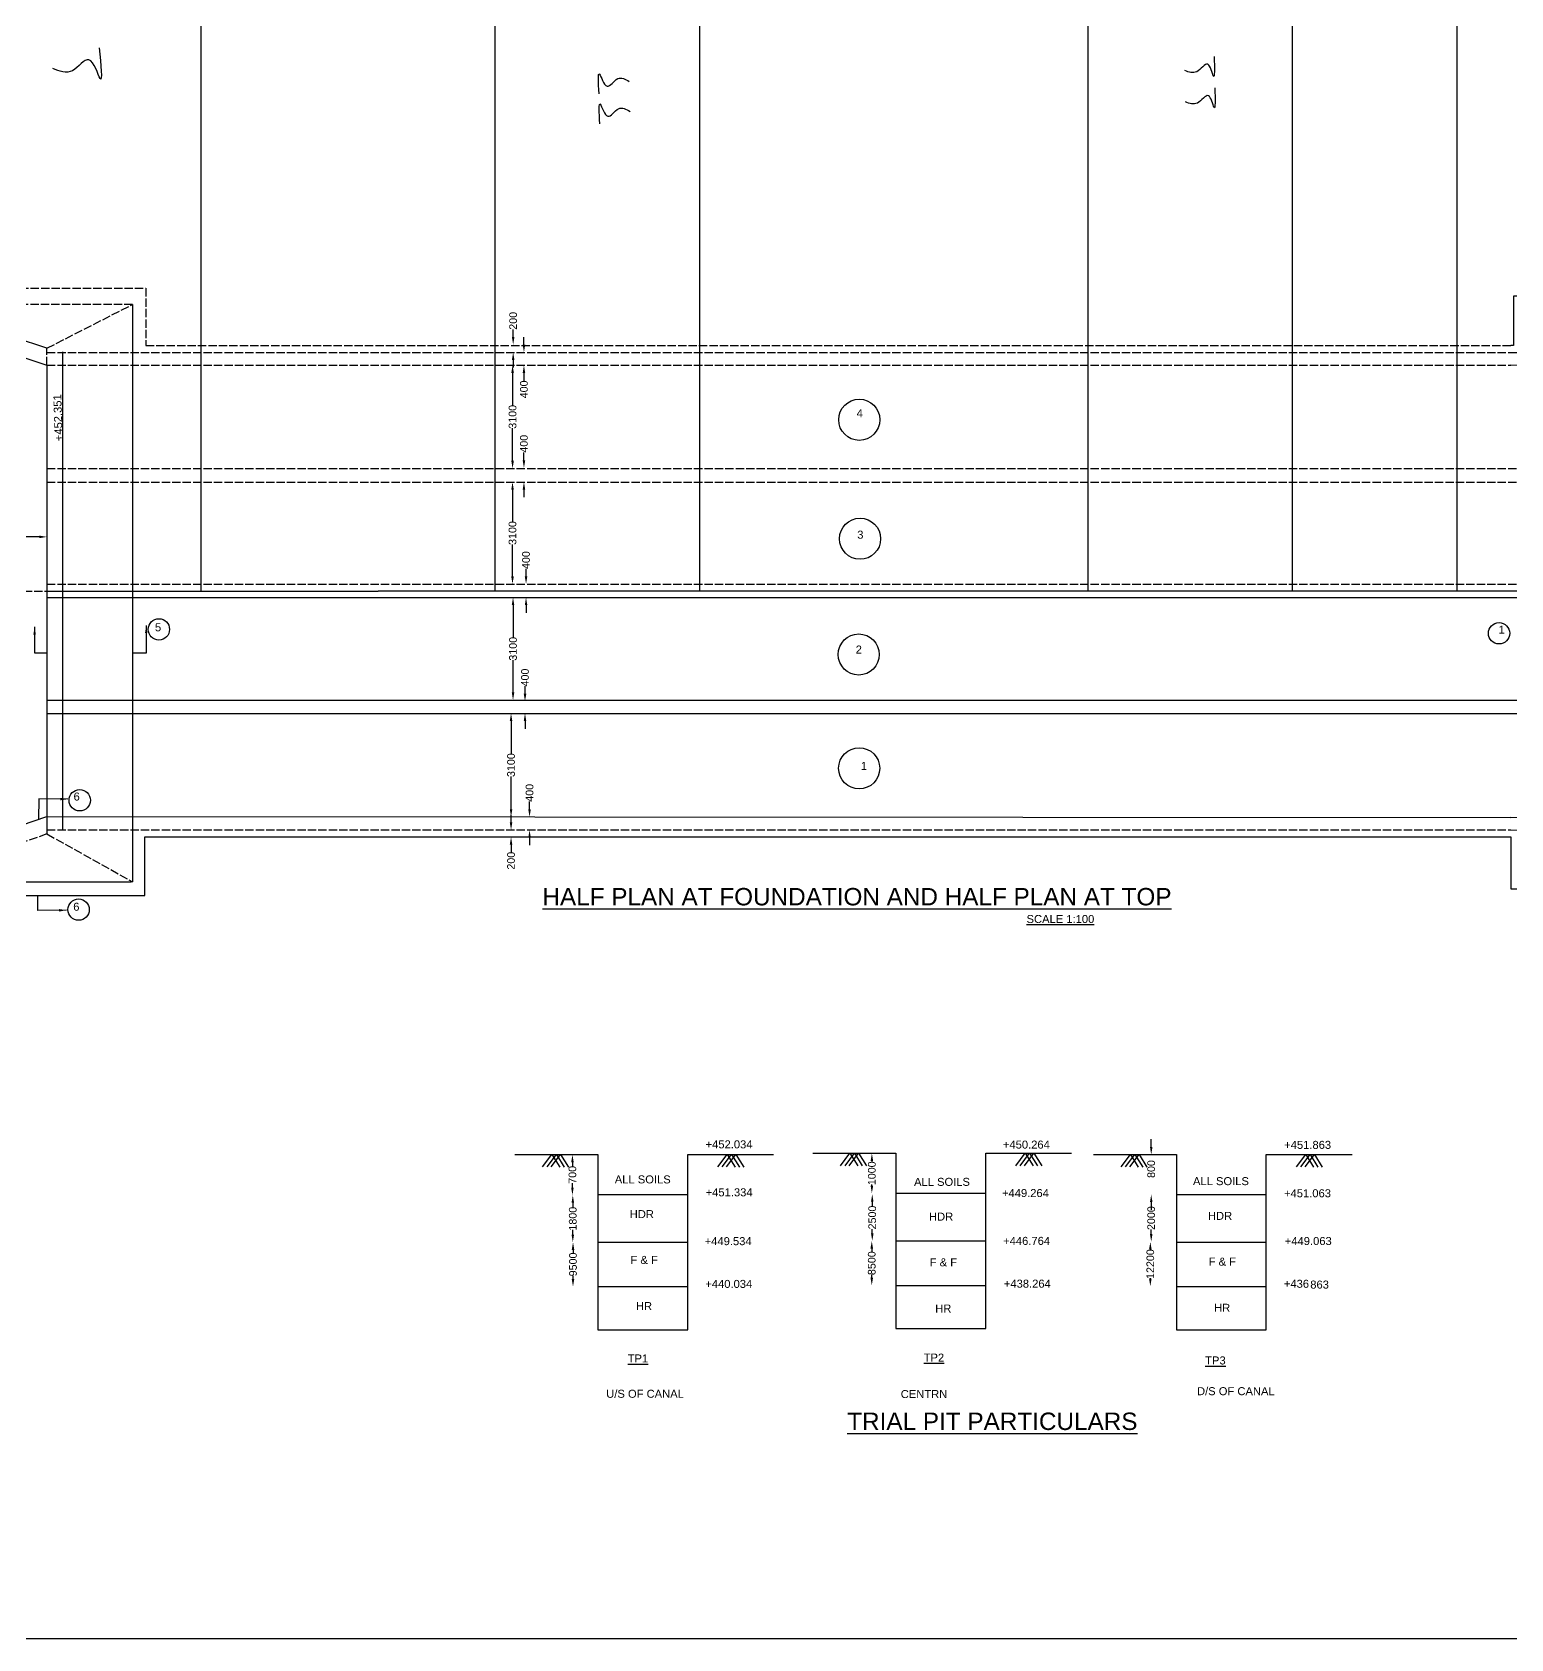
# Model space of a CAD drawing. Header units: millimetres. Extents: x -53247114 to -53235131, y 22140965 to 22148649.
# Drawn here: x -53243972 to -53239721, y 22140965 to 22145584 of the extents above; entities that cross this region are included whole.
import ezdxf

# ---------------------------------------------------------------- set-up
doc = ezdxf.new("R2010")
doc.units = ezdxf.units.MM
doc.header["$MEASUREMENT"] = 0
doc.linetypes.add('ACAD_ISO02W100', pattern=[15, 12, -3])
for name, color, linetype in [('DIMENSION', 7, 'Continuous'), ('DRAWING', 2, 'Continuous'), ('TEXT', 7, 'Continuous')]:
    doc.layers.add(name, color=color, linetype=linetype)
doc.styles.get("Standard").update_dxf_attribs({"font": 'arial.ttf', "height": 22})
doc.dimstyles.get("Standard").update_dxf_attribs({"dimtxt": 22, "dimasz": 22, "dimexe": 0.18, "dimexo": 0.0625, "dimgap": 0.09, "dimtad": 0, "dimdec": 0, "dimzin": 0, "dimdsep": 46, "dimtxsty": 'Standard', "dimcen": 0.09, "dimse1": 1, "dimse2": 1, "dimadec": 0, "dimazin": 0, "dimtfac": 1, "dimtdec": 0, "dimtofl": 0, "dimtmove": 0, "dimatfit": 3, "dimfxl": 1, "dimtolj": 1, "dimtzin": 0, "dimarcsym": 0})

# ---------------------------------------------------------------- blocks, each defined once
blk = doc.blocks.new('*D80')
at = {"layer": 'Defpoints', "color": 0, "transparency": 16777216}
for p in [(-53240754.8, 22142357.3), (-53240682.6, 22142357.3), (-53240682.6, 22142242.5)]:
    blk.add_point(p, dxfattribs=at)
at = {"layer": 'DIMENSION', "color": 0, "lineweight": -2, "transparency": 16777216}
for p, q in [((-53240754.8, 22142379.3), (-53240754.8, 22142401.3)), ((-53240754.8, 22142220.5), (-53240754.8, 22142198.5))]:
    blk.add_line(p, q, dxfattribs=at)
at = {"layer": 'DIMENSION', "color": 0, "transparency": 16777216}
for points in [[(-53240758.4, 22142379.3), (-53240751.1, 22142379.3), (-53240754.8, 22142357.3)], [(-53240758.4, 22142220.5), (-53240751.1, 22142220.5), (-53240754.8, 22142242.5)]]:
    blk.add_solid(points, dxfattribs=at)
at = {"layer": 'DIMENSION', "color": 0, "transparency": 16777216, "insert": (-53240754.8, 22142315.8), "char_height": 22, "attachment_point": 5, "rotation": 90}
blk.add_mtext('\\A1;800', dxfattribs=at)
blk = doc.blocks.new('*D81')
at = {"layer": 'Defpoints', "color": 0, "transparency": 16777216}
for p in [(-53240754.8, 22142242.5), (-53240756.3, 22142106.6), (-53240754.8, 22142106.6)]:
    blk.add_point(p, dxfattribs=at)
at = {"layer": 'DIMENSION', "color": 0, "lineweight": -2, "transparency": 16777216}
for p, q in [((-53240754.8, 22142220.5), (-53240754.8, 22142207.7)), ((-53240754.8, 22142128.6), (-53240754.8, 22142141.5))]:
    blk.add_line(p, q, dxfattribs=at)
at = {"layer": 'DIMENSION', "color": 0, "transparency": 16777216}
for points in [[(-53240758.4, 22142220.5), (-53240751.1, 22142220.5), (-53240754.8, 22142242.5)], [(-53240758.4, 22142128.6), (-53240751.1, 22142128.6), (-53240754.8, 22142106.6)]]:
    blk.add_solid(points, dxfattribs=at)
at = {"layer": 'DIMENSION', "color": 0, "transparency": 16777216, "insert": (-53240754.8, 22142174.6), "char_height": 22, "attachment_point": 5, "rotation": 90}
blk.add_mtext('\\A1;2000', dxfattribs=at)
blk = doc.blocks.new('*D82')
at = {"layer": 'Defpoints', "color": 0, "transparency": 16777216}
for p in [(-53240754.8, 22142106.6), (-53240757.3, 22141978.3), (-53240754.3, 22141978.3)]:
    blk.add_point(p, dxfattribs=at)
at = {"layer": 'DIMENSION', "color": 0, "lineweight": -2, "transparency": 16777216}
for p, q in [((-53240757.3, 22142084.6), (-53240757.3, 22142082.9)), ((-53240757.3, 22142000.3), (-53240757.3, 22142002))]:
    blk.add_line(p, q, dxfattribs=at)
at = {"layer": 'DIMENSION', "color": 0, "transparency": 16777216}
for points in [[(-53240761, 22142084.6), (-53240753.7, 22142084.6), (-53240757.3, 22142106.6)], [(-53240761, 22142000.3), (-53240753.7, 22142000.3), (-53240757.3, 22141978.3)]]:
    blk.add_solid(points, dxfattribs=at)
at = {"layer": 'DIMENSION', "color": 0, "transparency": 16777216, "insert": (-53240757.3, 22142042.5), "char_height": 22, "attachment_point": 5, "rotation": 90}
blk.add_mtext('\\A1;12200', dxfattribs=at)
blk = doc.blocks.new('*D83')
at = {"layer": 'Defpoints', "color": 0, "transparency": 16777216}
for p in [(-53241489, 22142109), (-53241558.1, 22141981.3), (-53241489, 22141981.3)]:
    blk.add_point(p, dxfattribs=at)
at = {"layer": 'DIMENSION', "color": 0, "lineweight": -2, "transparency": 16777216}
for p, q in [((-53241558.1, 22142087), (-53241558.1, 22142078)), ((-53241558.1, 22142003.3), (-53241558.1, 22142012.2))]:
    blk.add_line(p, q, dxfattribs=at)
at = {"layer": 'DIMENSION', "color": 0, "transparency": 16777216}
for points in [[(-53241561.8, 22142087), (-53241554.4, 22142087), (-53241558.1, 22142109)], [(-53241561.8, 22142003.3), (-53241554.4, 22142003.3), (-53241558.1, 22141981.3)]]:
    blk.add_solid(points, dxfattribs=at)
at = {"layer": 'DIMENSION', "color": 0, "transparency": 16777216, "insert": (-53241558.1, 22142045.1), "char_height": 22, "attachment_point": 5, "rotation": 90}
blk.add_mtext('\\A1;8500', dxfattribs=at)
blk = doc.blocks.new('*D84')
at = {"layer": 'Defpoints', "color": 0, "transparency": 16777216}
for p in [(-53241559.1, 22142243.7), (-53241556.7, 22142243.7), (-53241558.1, 22142109)]:
    blk.add_point(p, dxfattribs=at)
at = {"layer": 'DIMENSION', "color": 0, "lineweight": -2, "transparency": 16777216}
for p, q in [((-53241556.7, 22142221.7), (-53241556.7, 22142209.4)), ((-53241556.7, 22142131), (-53241556.7, 22142143.3))]:
    blk.add_line(p, q, dxfattribs=at)
at = {"layer": 'DIMENSION', "color": 0, "transparency": 16777216}
for points in [[(-53241560.3, 22142221.7), (-53241553, 22142221.7), (-53241556.7, 22142243.7)], [(-53241560.3, 22142131), (-53241553, 22142131), (-53241556.7, 22142109)]]:
    blk.add_solid(points, dxfattribs=at)
at = {"layer": 'DIMENSION', "color": 0, "transparency": 16777216, "insert": (-53241556.7, 22142176.3), "char_height": 22, "attachment_point": 5, "rotation": 90}
blk.add_mtext('\\A1;2500', dxfattribs=at)
blk = doc.blocks.new('*D85')
at = {"layer": 'Defpoints', "color": 0, "transparency": 16777216}
for p in [(-53241557.8, 22142360.9), (-53241489, 22142360.9), (-53241489, 22142246.1)]:
    blk.add_point(p, dxfattribs=at)
at = {"layer": 'DIMENSION', "color": 0, "lineweight": -2, "transparency": 16777216}
for p, q in [((-53241557.8, 22142338.9), (-53241557.8, 22142335.4)), ((-53241557.8, 22142268.1), (-53241557.8, 22142271.7))]:
    blk.add_line(p, q, dxfattribs=at)
at = {"layer": 'DIMENSION', "color": 0, "transparency": 16777216}
for points in [[(-53241561.4, 22142338.9), (-53241554.1, 22142338.9), (-53241557.8, 22142360.9)], [(-53241561.4, 22142268.1), (-53241554.1, 22142268.1), (-53241557.8, 22142246.1)]]:
    blk.add_solid(points, dxfattribs=at)
at = {"layer": 'DIMENSION', "color": 0, "transparency": 16777216, "insert": (-53241557.8, 22142303.5), "char_height": 22, "attachment_point": 5, "rotation": 90}
blk.add_mtext('\\A1;1000', dxfattribs=at)
blk = doc.blocks.new('*D86')
at = {"layer": 'Defpoints', "color": 0, "transparency": 16777216}
for p in [(-53242416.9, 22142105.4), (-53242345.5, 22142105.4), (-53242345.5, 22141977.7)]:
    blk.add_point(p, dxfattribs=at)
at = {"layer": 'DIMENSION', "color": 0, "lineweight": -2, "transparency": 16777216}
for p, q in [((-53242416.9, 22142083.4), (-53242416.9, 22142074.4)), ((-53242416.9, 22141999.7), (-53242416.9, 22142008.6))]:
    blk.add_line(p, q, dxfattribs=at)
at = {"layer": 'DIMENSION', "color": 0, "transparency": 16777216}
for points in [[(-53242420.6, 22142083.4), (-53242413.2, 22142083.4), (-53242416.9, 22142105.4)], [(-53242420.6, 22141999.7), (-53242413.2, 22141999.7), (-53242416.9, 22141977.7)]]:
    blk.add_solid(points, dxfattribs=at)
at = {"layer": 'DIMENSION', "color": 0, "transparency": 16777216, "insert": (-53242416.9, 22142041.5), "char_height": 22, "attachment_point": 5, "rotation": 90}
blk.add_mtext('\\A1;9500', dxfattribs=at)
blk = doc.blocks.new('*D87')
at = {"layer": 'Defpoints', "color": 0, "transparency": 16777216}
for p in [(-53242417.5, 22142240.6), (-53242414.9, 22142240.6), (-53242416.9, 22142105.4)]:
    blk.add_point(p, dxfattribs=at)
at = {"layer": 'DIMENSION', "color": 0, "lineweight": -2, "transparency": 16777216}
for p, q in [((-53242417.5, 22142218.6), (-53242417.5, 22142204.9)), ((-53242417.5, 22142127.4), (-53242417.5, 22142141.1))]:
    blk.add_line(p, q, dxfattribs=at)
at = {"layer": 'DIMENSION', "color": 0, "transparency": 16777216}
for points in [[(-53242421.2, 22142218.6), (-53242413.8, 22142218.6), (-53242417.5, 22142240.6)], [(-53242421.2, 22142127.4), (-53242413.8, 22142127.4), (-53242417.5, 22142105.4)]]:
    blk.add_solid(points, dxfattribs=at)
at = {"layer": 'DIMENSION', "color": 0, "transparency": 16777216, "insert": (-53242417.5, 22142173), "char_height": 22, "attachment_point": 5, "rotation": 90}
blk.add_mtext('\\A1;1800', dxfattribs=at)
blk = doc.blocks.new('*D88')
at = {"layer": 'Defpoints', "color": 0, "transparency": 16777216}
for p in [(-53242418.5, 22142357.3), (-53242414.9, 22142357.3), (-53242414.9, 22142240.6)]:
    blk.add_point(p, dxfattribs=at)
at = {"layer": 'DIMENSION', "color": 0, "lineweight": -2, "transparency": 16777216}
for p, q in [((-53242418.5, 22142335.3), (-53242418.5, 22142323.2)), ((-53242418.5, 22142262.6), (-53242418.5, 22142274.7))]:
    blk.add_line(p, q, dxfattribs=at)
at = {"layer": 'DIMENSION', "color": 0, "transparency": 16777216}
for points in [[(-53242422.2, 22142335.3), (-53242414.9, 22142335.3), (-53242418.5, 22142357.3)], [(-53242422.2, 22142262.6), (-53242414.9, 22142262.6), (-53242418.5, 22142240.6)]]:
    blk.add_solid(points, dxfattribs=at)
at = {"layer": 'DIMENSION', "color": 0, "transparency": 16777216, "insert": (-53242418.5, 22142299), "char_height": 22, "attachment_point": 5, "rotation": 90}
blk.add_mtext('\\A1;700', dxfattribs=at)
blk = doc.blocks.new('*D89')
at = {"layer": 'Defpoints', "color": 0, "transparency": 16777216}
for p in [(-53242595, 22143270.6), (-53242591.2, 22143290.4), (-53242591.2, 22143270.6)]:
    blk.add_point(p, dxfattribs=at)
at = {"layer": 'DIMENSION', "color": 0, "lineweight": -2, "transparency": 16777216}
for p, q in [((-53242595, 22143312.4), (-53242595, 22143334.4)), ((-53242595, 22143248.6), (-53242595, 22143226.6))]:
    blk.add_line(p, q, dxfattribs=at)
at = {"layer": 'DIMENSION', "color": 0, "transparency": 16777216}
for points in [[(-53242598.6, 22143312.4), (-53242591.3, 22143312.4), (-53242595, 22143290.4)], [(-53242598.6, 22143248.6), (-53242591.3, 22143248.6), (-53242595, 22143270.6)]]:
    blk.add_solid(points, dxfattribs=at)
at = {"layer": 'DIMENSION', "color": 0, "transparency": 16777216, "insert": (-53242595, 22143202.1), "char_height": 22, "attachment_point": 5, "rotation": 90}
blk.add_mtext('\\A1;200', dxfattribs=at)
blk = doc.blocks.new('*D90')
at = {"layer": 'Defpoints', "color": 0, "transparency": 16777216}
for p in [(-53242595, 22143328.2), (-53242541.8, 22143328.2), (-53242595, 22143290.4)]:
    blk.add_point(p, dxfattribs=at)
at = {"layer": 'DIMENSION', "color": 0, "lineweight": -2, "transparency": 16777216}
for p, q in [((-53242541.8, 22143350.2), (-53242541.8, 22143372.4)), ((-53242541.8, 22143268.4), (-53242541.8, 22143246.4))]:
    blk.add_line(p, q, dxfattribs=at)
at = {"layer": 'DIMENSION', "color": 0, "transparency": 16777216}
for points in [[(-53242545.5, 22143350.2), (-53242538.1, 22143350.2), (-53242541.8, 22143328.2)], [(-53242545.5, 22143268.4), (-53242538.1, 22143268.4), (-53242541.8, 22143290.4)]]:
    blk.add_solid(points, dxfattribs=at)
at = {"layer": 'DIMENSION', "color": 0, "transparency": 16777216, "insert": (-53242541.8, 22143397.2), "char_height": 22, "attachment_point": 5, "rotation": 90}
blk.add_mtext('\\A1;400', dxfattribs=at)
blk = doc.blocks.new('*D91')
at = {"layer": 'Defpoints', "color": 0, "transparency": 16777216}
for p in [(-53242595, 22143625.6), (-53242595, 22143625.6), (-53242595, 22143328.2)]:
    blk.add_point(p, dxfattribs=at)
at = {"layer": 'DIMENSION', "color": 0, "lineweight": -2, "transparency": 16777216}
for p, q in [((-53242595, 22143603.6), (-53242595, 22143509.8)), ((-53242595, 22143350.2), (-53242595, 22143444))]:
    blk.add_line(p, q, dxfattribs=at)
at = {"layer": 'DIMENSION', "color": 0, "transparency": 16777216}
for points in [[(-53242598.6, 22143603.6), (-53242591.3, 22143603.6), (-53242595, 22143625.6)], [(-53242598.6, 22143350.2), (-53242591.3, 22143350.2), (-53242595, 22143328.2)]]:
    blk.add_solid(points, dxfattribs=at)
at = {"layer": 'DIMENSION', "color": 0, "transparency": 16777216, "insert": (-53242595, 22143476.9), "char_height": 22, "attachment_point": 5, "rotation": 90}
blk.add_mtext('\\A1;3100', dxfattribs=at)
blk = doc.blocks.new('*D92')
at = {"layer": 'Defpoints', "color": 0, "transparency": 16777216}
for p in [(-53242595, 22143625.6), (-53242554.9, 22143659.9), (-53242554.9, 22143659.9)]:
    blk.add_point(p, dxfattribs=at)
at = {"layer": 'DIMENSION', "color": 0, "lineweight": -2, "transparency": 16777216}
for p, q in [((-53242554.9, 22143681.9), (-53242554.9, 22143703.9)), ((-53242554.9, 22143603.6), (-53242554.9, 22143581.6))]:
    blk.add_line(p, q, dxfattribs=at)
at = {"layer": 'DIMENSION', "color": 0, "transparency": 16777216}
for points in [[(-53242558.5, 22143681.9), (-53242551.2, 22143681.9), (-53242554.9, 22143659.9)], [(-53242558.5, 22143603.6), (-53242551.2, 22143603.6), (-53242554.9, 22143625.6)]]:
    blk.add_solid(points, dxfattribs=at)
at = {"layer": 'DIMENSION', "color": 0, "transparency": 16777216, "insert": (-53242554.9, 22143728.7), "char_height": 22, "attachment_point": 5, "rotation": 90}
blk.add_mtext('\\A1;400', dxfattribs=at)
blk = doc.blocks.new('*D93')
at = {"layer": 'Defpoints', "color": 0, "transparency": 16777216}
for p in [(-53242595, 22143958.8), (-53242589.3, 22143958.8), (-53242595, 22143663.8)]:
    blk.add_point(p, dxfattribs=at)
at = {"layer": 'DIMENSION', "color": 0, "lineweight": -2, "transparency": 16777216}
for p, q in [((-53242589.3, 22143936.8), (-53242589.3, 22143844.2)), ((-53242589.3, 22143685.8), (-53242589.3, 22143778.4))]:
    blk.add_line(p, q, dxfattribs=at)
at = {"layer": 'DIMENSION', "color": 0, "transparency": 16777216}
for points in [[(-53242592.9, 22143936.8), (-53242585.6, 22143936.8), (-53242589.3, 22143958.8)], [(-53242592.9, 22143685.8), (-53242585.6, 22143685.8), (-53242589.3, 22143663.8)]]:
    blk.add_solid(points, dxfattribs=at)
at = {"layer": 'DIMENSION', "color": 0, "transparency": 16777216, "insert": (-53242589.3, 22143811.3), "char_height": 22, "attachment_point": 5, "rotation": 90}
blk.add_mtext('\\A1;3100', dxfattribs=at)
blk = doc.blocks.new('*D94')
at = {"layer": 'Defpoints', "color": 0, "transparency": 16777216}
for p in [(-53242589.3, 22143997.4), (-53242551.9, 22143997.4), (-53242589.3, 22143958.8)]:
    blk.add_point(p, dxfattribs=at)
at = {"layer": 'DIMENSION', "color": 0, "lineweight": -2, "transparency": 16777216}
for p, q in [((-53242551.9, 22144019.4), (-53242551.9, 22144041.4)), ((-53242551.9, 22143936.8), (-53242551.9, 22143914.8))]:
    blk.add_line(p, q, dxfattribs=at)
at = {"layer": 'DIMENSION', "color": 0, "transparency": 16777216}
for points in [[(-53242555.5, 22144019.4), (-53242548.2, 22144019.4), (-53242551.9, 22143997.4)], [(-53242555.5, 22143936.8), (-53242548.2, 22143936.8), (-53242551.9, 22143958.8)]]:
    blk.add_solid(points, dxfattribs=at)
at = {"layer": 'DIMENSION', "color": 0, "transparency": 16777216, "insert": (-53242551.9, 22144066.2), "char_height": 22, "attachment_point": 5, "rotation": 90}
blk.add_mtext('\\A1;400', dxfattribs=at)
blk = doc.blocks.new('*D95')
at = {"layer": 'Defpoints', "color": 0, "transparency": 16777216}
for p in [(-53242590.8, 22144290.7), (-53242588.7, 22144290.7), (-53242588.7, 22143997.4)]:
    blk.add_point(p, dxfattribs=at)
at = {"layer": 'DIMENSION', "color": 0, "lineweight": -2, "transparency": 16777216}
for p, q in [((-53242590.8, 22144268.7), (-53242590.8, 22144177)), ((-53242590.8, 22144019.4), (-53242590.8, 22144111.2))]:
    blk.add_line(p, q, dxfattribs=at)
at = {"layer": 'DIMENSION', "color": 0, "transparency": 16777216}
for points in [[(-53242594.4, 22144268.7), (-53242587.1, 22144268.7), (-53242590.8, 22144290.7)], [(-53242594.4, 22144019.4), (-53242587.1, 22144019.4), (-53242590.8, 22143997.4)]]:
    blk.add_solid(points, dxfattribs=at)
at = {"layer": 'DIMENSION', "color": 0, "transparency": 16777216, "insert": (-53242590.8, 22144144.1), "char_height": 22, "attachment_point": 5, "rotation": 90}
blk.add_mtext('\\A1;3100', dxfattribs=at)
blk = doc.blocks.new('*D96')
at = {"layer": 'Defpoints', "color": 0, "transparency": 16777216}
for p in [(-53242590.7, 22144331.1), (-53242557.9, 22144331.1), (-53242590.8, 22144290.7)]:
    blk.add_point(p, dxfattribs=at)
at = {"layer": 'DIMENSION', "color": 0, "lineweight": -2, "transparency": 16777216}
for p, q in [((-53242557.9, 22144353.1), (-53242557.9, 22144376)), ((-53242557.9, 22144268.7), (-53242557.9, 22144246.7))]:
    blk.add_line(p, q, dxfattribs=at)
at = {"layer": 'DIMENSION', "color": 0, "transparency": 16777216}
for points in [[(-53242561.6, 22144353.1), (-53242554.2, 22144353.1), (-53242557.9, 22144331.1)], [(-53242561.6, 22144268.7), (-53242554.2, 22144268.7), (-53242557.9, 22144290.7)]]:
    blk.add_solid(points, dxfattribs=at)
at = {"layer": 'DIMENSION', "color": 0, "transparency": 16777216, "insert": (-53242557.9, 22144400.8), "char_height": 22, "attachment_point": 5, "rotation": 90}
blk.add_mtext('\\A1;400', dxfattribs=at)
blk = doc.blocks.new('*D97')
at = {"layer": 'Defpoints', "color": 0, "transparency": 16777216}
for p in [(-53242590.6, 22144626.2), (-53242590.6, 22144626.2), (-53242590.6, 22144330)]:
    blk.add_point(p, dxfattribs=at)
at = {"layer": 'DIMENSION', "color": 0, "lineweight": -2, "transparency": 16777216}
for p, q in [((-53242590.6, 22144604.2), (-53242590.6, 22144511)), ((-53242590.6, 22144352), (-53242590.6, 22144445.2))]:
    blk.add_line(p, q, dxfattribs=at)
at = {"layer": 'DIMENSION', "color": 0, "transparency": 16777216}
for points in [[(-53242594.3, 22144604.2), (-53242586.9, 22144604.2), (-53242590.6, 22144626.2)], [(-53242594.3, 22144352), (-53242586.9, 22144352), (-53242590.6, 22144330)]]:
    blk.add_solid(points, dxfattribs=at)
at = {"layer": 'DIMENSION', "color": 0, "transparency": 16777216, "insert": (-53242590.6, 22144478.1), "char_height": 22, "attachment_point": 5, "rotation": 90}
blk.add_mtext('\\A1;3100', dxfattribs=at)
blk = doc.blocks.new('*D98')
at = {"layer": 'Defpoints', "color": 0, "transparency": 16777216}
for p in [(-53242591.6, 22144663.5), (-53242591.6, 22144626.2), (-53242557.9, 22144626.2)]:
    blk.add_point(p, dxfattribs=at)
at = {"layer": 'DIMENSION', "color": 0, "lineweight": -2, "transparency": 16777216}
for p, q in [((-53242557.9, 22144685.5), (-53242557.9, 22144707.5)), ((-53242557.9, 22144604.2), (-53242557.9, 22144581.8))]:
    blk.add_line(p, q, dxfattribs=at)
at = {"layer": 'DIMENSION', "color": 0, "transparency": 16777216}
for points in [[(-53242561.6, 22144685.5), (-53242554.2, 22144685.5), (-53242557.9, 22144663.5)], [(-53242561.6, 22144604.2), (-53242554.2, 22144604.2), (-53242557.9, 22144626.2)]]:
    blk.add_solid(points, dxfattribs=at)
at = {"layer": 'DIMENSION', "color": 0, "transparency": 16777216, "insert": (-53242557.9, 22144557), "char_height": 22, "attachment_point": 5, "rotation": 90}
blk.add_mtext('\\A1;400', dxfattribs=at)
blk = doc.blocks.new('*D99')
at = {"layer": 'Defpoints', "color": 0, "transparency": 16777216}
for p in [(-53242588.9, 22144685.5), (-53242588.9, 22144685.5), (-53242588.9, 22144663.5)]:
    blk.add_point(p, dxfattribs=at)
at = {"layer": 'DIMENSION', "color": 0, "lineweight": -2, "transparency": 16777216}
for p, q in [((-53242588.9, 22144707.5), (-53242588.9, 22144729.5)), ((-53242588.9, 22144641.5), (-53242588.9, 22144619.5))]:
    blk.add_line(p, q, dxfattribs=at)
at = {"layer": 'DIMENSION', "color": 0, "transparency": 16777216}
for points in [[(-53242592.6, 22144707.5), (-53242585.3, 22144707.5), (-53242588.9, 22144685.5)], [(-53242592.6, 22144641.5), (-53242585.3, 22144641.5), (-53242588.9, 22144663.5)]]:
    blk.add_solid(points, dxfattribs=at)
at = {"layer": 'DIMENSION', "color": 0, "transparency": 16777216, "insert": (-53242588.9, 22144754.1), "char_height": 22, "attachment_point": 5, "rotation": 90}
blk.add_mtext('\\A1;200', dxfattribs=at)
blk = doc.blocks.new('*D101')
at = {"layer": 'Defpoints', "color": 0, "transparency": 16777216}
for p in [(-53245195.7, 22144133), (-53245195.7, 22144128.2), (-53243929.1, 22144130.5)]:
    blk.add_point(p, dxfattribs=at)
at = {"layer": 'DIMENSION', "color": 0, "lineweight": -2, "transparency": 16777216}
for p, q in [((-53245173.7, 22144133), (-53244602.8, 22144133)), ((-53243951.1, 22144133), (-53244522, 22144133))]:
    blk.add_line(p, q, dxfattribs=at)
at = {"layer": 'DIMENSION', "color": 0, "transparency": 16777216}
for points in [[(-53245173.7, 22144136.7), (-53245173.7, 22144129.3), (-53245195.7, 22144133)], [(-53243951.1, 22144136.7), (-53243951.1, 22144129.3), (-53243929.1, 22144133)]]:
    blk.add_solid(points, dxfattribs=at)
at = {"layer": 'DIMENSION', "color": 0, "transparency": 16777216, "insert": (-53244562.4, 22144133), "char_height": 22, "attachment_point": 5}
blk.add_mtext('\\A1;13350', dxfattribs=at)

msp = doc.modelspace()

# ---------------------------------------------------------------- linework, layer by layer
at = {"layer": 'DIMENSION', "color": 0}
msp.add_lwpolyline([(-53235146.3, 22140965.1), (-53247113.7, 22140965.1), (-53247113.7, 22148649), (-53235146.3, 22148649)], close=True, dxfattribs=at)
for centre, radius in [((-53241594.1, 22144469.6), 59.1), ((-53241591.7, 22144127.6), 59.1), ((-53243607.4, 22143867.1), 30.7), ((-53241595.6, 22143794.9), 59.1), ((-53239754.8, 22143855.8), 30.7), ((-53241594.3, 22143467.7), 59.1), ((-53243834.9, 22143376), 30.7), ((-53243838.2, 22143061.4), 30.7)]:
    msp.add_circle(centre, radius, dxfattribs=at)
at = {"layer": 'DRAWING', "color": 0}
for points in [[(-53243485.9, 22143976.9), (-53243485.9, 22146705.8)], [(-53242640.3, 22143976.9), (-53242640.3, 22146705.7)], [(-53242052.4, 22143976.8), (-53242052.4, 22146705.7)], [(-53240936, 22143976.7), (-53240936, 22146705.6)], [(-53240348.9, 22143976.7), (-53240348.9, 22146705.6)], [(-53239875.6, 22143976.7), (-53239875.6, 22146705.5)], [(-53243929.1, 22144675.4), (-53245138.8, 22145074.4), (-53245138.8, 22145436.3)], [(-53239721, 22143270.6), (-53239721, 22143121.7), (-53239434.6, 22143121.7), (-53238813, 22142777.3), (-53238813, 22142568), (-53238559.2, 22142568), (-53238558.5, 22143972.6), (-53238558.5, 22145381), (-53238796.5, 22145381), (-53238796.5, 22145170.3), (-53239429.6, 22144824.7), (-53239713.6, 22144824.7), (-53239713.6, 22144682.8), (-53239721, 22144682.8)], [(-53245182.1, 22145040.2), (-53243929.1, 22144626.2), (-53243929.1, 22143278.9)], [(-53238591.4, 22145034), (-53239436.7, 22144624), (-53239721, 22144626.2)], [(-53243682.8, 22144801.4), (-53243682.8, 22143967.2)], [(-53243883.8, 22143290.4), (-53243883.8, 22144664.6)], [(-53239721, 22144663.5), (-53239436.7, 22144663.5)], [(-53243929.1, 22143976.9), (-53242977.4, 22143976.9)], [(-53243929.1, 22143958.8), (-53239436.7, 22143958.8)], [(-53243682.8, 22143967.2), (-53243682.8, 22143141.3), (-53243686.7, 22143141.3)], [(-53237462.6, 22143967.5), (-53239430.4, 22143976.6), (-53242977.4, 22143976.9)], [(-53239674.5, 22143976.7), (-53239674.5, 22143164.3), (-53239437.4, 22143164.3), (-53238768.3, 22142797), (-53238768.3, 22142602.1), (-53238600.4, 22142602.1), (-53238600.4, 22142901.9), (-53239436.7, 22143324.6), (-53239721.4, 22143325.9)], [(-53243929.1, 22143663.8), (-53239436.7, 22143663.8)], [(-53243929.1, 22143625.6), (-53239436.7, 22143625.6)], [(-53245185.8, 22142515.5), (-53245185.8, 22142899.5), (-53243929.1, 22143329.3), (-53239721.4, 22143325.9)], [(-53245223.9, 22142476.7), (-53245043.8, 22142476.7), (-53245043.8, 22142798.4), (-53244155.2, 22143101.8), (-53243647.3, 22143101.8), (-53243647.3, 22143270.6), (-53239721, 22143270.6)], [(-53245185.8, 22142515.5), (-53245081.9, 22142515.5), (-53245081.9, 22142824.8), (-53244159.5, 22143141.3), (-53243686.7, 22143141.3)], [(-53242583.9, 22142357.3), (-53242345.5, 22142357.3), (-53242345.5, 22141853.4), (-53242087.1, 22141853.4), (-53242087.1, 22142357.3), (-53241840.4, 22142357.3)], [(-53242504.2, 22142321.6), (-53242477.4, 22142357.3), (-53242454.8, 22142321.4)], [(-53242491.5, 22142321.6), (-53242464.7, 22142357.3), (-53242442.1, 22142321.4)], [(-53242479.4, 22142321.6), (-53242452.6, 22142357.3), (-53242430, 22142321.4)], [(-53242000.4, 22142321.6), (-53241973.6, 22142357.3), (-53241951, 22142321.4)], [(-53241987.7, 22142321.6), (-53241960.9, 22142357.3), (-53241938.3, 22142321.4)], [(-53241975.6, 22142321.6), (-53241948.8, 22142357.3), (-53241926.2, 22142321.4)], [(-53241727.3, 22142360.9), (-53241489, 22142360.9), (-53241489, 22141857), (-53241230.6, 22141857), (-53241230.6, 22142360.9), (-53240983.9, 22142360.9)], [(-53241647.7, 22142325.2), (-53241620.9, 22142360.9), (-53241598.3, 22142325)], [(-53241635, 22142325.2), (-53241608.2, 22142360.9), (-53241585.6, 22142325)], [(-53241622.8, 22142325.2), (-53241596, 22142360.9), (-53241573.4, 22142325)], [(-53241143.9, 22142325.2), (-53241117.1, 22142360.9), (-53241094.5, 22142325)], [(-53241131.2, 22142325.2), (-53241104.4, 22142360.9), (-53241081.8, 22142325)], [(-53241119.1, 22142325.2), (-53241092.2, 22142360.9), (-53241069.6, 22142325)], [(-53240921, 22142357.3), (-53240682.6, 22142357.3), (-53240682.6, 22141853.4), (-53240424.2, 22141853.4), (-53240424.2, 22142357.3), (-53240177.5, 22142357.3)], [(-53240841.3, 22142321.6), (-53240814.5, 22142357.3), (-53240791.9, 22142321.4)], [(-53240828.6, 22142321.6), (-53240801.8, 22142357.3), (-53240779.2, 22142321.4)], [(-53240816.5, 22142321.6), (-53240789.6, 22142357.3), (-53240767, 22142321.4)], [(-53240337.5, 22142321.6), (-53240310.7, 22142357.3), (-53240288.1, 22142321.4)], [(-53240324.8, 22142321.6), (-53240298, 22142357.3), (-53240275.4, 22142321.4)], [(-53240312.7, 22142321.6), (-53240285.9, 22142357.3), (-53240263.3, 22142321.4)], [(-53242345.5, 22142242.5), (-53242087.1, 22142242.5)], [(-53241489, 22142246.1), (-53241230.6, 22142246.1)], [(-53240682.6, 22142242.5), (-53240424.2, 22142242.5)], [(-53242345.5, 22142105.4), (-53242087.1, 22142105.4)], [(-53241489, 22142109), (-53241230.6, 22142109)], [(-53240682.6, 22142105.4), (-53240424.2, 22142105.4)], [(-53242345.5, 22141977.7), (-53242087.1, 22141977.7)], [(-53241489, 22141981.3), (-53241230.6, 22141981.3)], [(-53240682.6, 22141977.7), (-53240424.2, 22141977.7)]]:
    msp.add_lwpolyline(points, dxfattribs=at)
at = {"layer": 'DRAWING', "color": 0, "linetype": 'ACAD_ISO02W100', "ltscale": 2}
for points in [[(-53245182.1, 22145040.2), (-53245224.1, 22145040.2), (-53245224.1, 22145474.2), (-53245042.5, 22145474.2), (-53245042.5, 22145143.1), (-53244156.1, 22144848.2), (-53243645, 22144848.2), (-53243645, 22144682.8), (-53239721, 22144682.8)], [(-53243682.8, 22144801.4), (-53244153.3, 22144801.4), (-53245079.3, 22145114.4), (-53245079.3, 22145436.3), (-53245182.1, 22145436.3), (-53245182.1, 22145040.2)], [(-53243929.1, 22144626.2), (-53243929.1, 22144675.4), (-53243682.8, 22144801.4)], [(-53243929.1, 22144663.5), (-53239721, 22144663.5)], [(-53243929.1, 22144626.2), (-53239721, 22144626.2)], [(-53243929.1, 22144330), (-53239436.7, 22144330)], [(-53243929.1, 22144290.7), (-53239436.7, 22144290.7)], [(-53246575.8, 22144164.8), (-53246575.8, 22143967.2), (-53243929.1, 22143976.9)], [(-53243929.1, 22143997.4), (-53239436.7, 22143997.4)], [(-53243929.1, 22143278.9), (-53245138.4, 22142866.6), (-53245138.4, 22142514.7)], [(-53243929.1, 22143290.4), (-53239721, 22143290.4)], [(-53243929.1, 22143278.9), (-53243682.8, 22143141.3)], [(-53239721, 22143290.4), (-53239436.7, 22143289.6), (-53239436.7, 22143271.4), (-53239674.5, 22143164.3)]]:
    msp.add_lwpolyline(points, dxfattribs=at)
at = {"layer": 'DRAWING', "color": 0}
for points in [[(-53243779.1, 22145539.2), (-53243776.5, 22145451.1), (-53243808.3, 22145504.5), (-53243855.7, 22145473.1), (-53243912.5, 22145479.8)], [(-53242342.1, 22145407), (-53242340.5, 22145463.1), (-53242319.1, 22145428.5), (-53242288.1, 22145450.4), (-53242255.2, 22145442.4)], [(-53240573.8, 22145513.8), (-53240576.4, 22145458.4), (-53240592.4, 22145491.5), (-53240624, 22145470.3), (-53240658.1, 22145473.4)], [(-53242339.8, 22145320.6), (-53242338.3, 22145376.6), (-53242316.8, 22145342), (-53242285.8, 22145364), (-53242252.9, 22145356)], [(-53240572, 22145423.5), (-53240574.6, 22145368.2), (-53240590.6, 22145401.3), (-53240622.2, 22145380.1), (-53240656.3, 22145383.2)]]:
    msp.add_spline(points, degree=3, dxfattribs=at)

# ---------------------------------------------------------------- texts
at = {"layer": 'TEXT', "color": 0}
msp.add_text('+452.351', height=23, rotation=91.7661, dxfattribs=at).set_placement((-53243883.8, 22144408.4))
for s, height, p in [('4', 23, (-53241601.6, 22144477.1)), ('3', 23, (-53241599.9, 22144127.8)), ('5', 23, (-53243618.6, 22143861.6)), ('1', 23, (-53239756.3, 22143854.8)), ('2', 23, (-53241604.3, 22143797.6)), ('1', 23, (-53241589.6, 22143463.1)), ('6', 23, (-53243852.6, 22143375)), ('%%UHALF PLAN AT FOUNDATION AND HALF PLAN AT TOP', 50, (-53242504.8, 22143073.7)), ('6', 23, (-53243853.5, 22143058.3)), ('%%USCALE 1:100', 23, (-53241113.1, 22143023)), ('+452.034', 23, (-53242035.8, 22142375.2)), ('+450.264', 23, (-53241181.1, 22142374.5)), ('+451.863', 23, (-53240372.6, 22142373.7)), ('ALL SOILS ', 23, (-53242296.8, 22142274.4)), ('ALL SOILS ', 23, (-53241436.5, 22142267.4)), ('ALL SOILS ', 23, (-53240634.7, 22142269.4)), ('+451.334', 23, (-53242035.6, 22142237.3)), ('+449.264', 23, (-53241183.8, 22142235.2)), ('+451.063', 23, (-53240373, 22142234.6)), ('HDR', 23, (-53242253.9, 22142174.6)), ('HDR', 23, (-53240591.8, 22142169.6)), ('HDR', 23, (-53241393.6, 22142167.5)), ('+449.534', 23, (-53242038.4, 22142096.9)), ('+446.764', 23, (-53241180.4, 22142097.7)), ('+449.063', 23, (-53240370.8, 22142097.3)), ('F & F', 23, (-53242251.7, 22142043.1)), ('F & F', 23, (-53241391.4, 22142036.1)), ('F & F', 23, (-53240589.6, 22142038.2)), ('+440.034', 23, (-53242036.6, 22141974)), ('+438.264', 23, (-53241178.4, 22141974.7)), ('+436', 23, (-53240373.5, 22141974.4)), ('863', 23, (-53240297.6, 22141972.1)), ('HR', 23, (-53242236, 22141910.3)), ('HR', 23, (-53241375.7, 22141903.3)), ('HR', 23, (-53240574, 22141905.4)), ('%%UTP1', 23, (-53242259.7, 22141759.7)), ('%%UTP2', 23, (-53241408.9, 22141762.2)), ('%%UTP3', 23, (-53240599.7, 22141754)), ('D/S OF CANAL', 23, (-53240623.1, 22141665.6)), ('U/S OF CANAL', 23, (-53242321.4, 22141658.2)), ('CENTRN', 23, (-53241474.8, 22141657.4)), ('%%UTRIAL PIT PARTICULARS', 50, (-53241628.6, 22141565.6))]:
    msp.add_text(s, height=height, dxfattribs=at).set_placement(p)

# ---------------------------------------------------------------- dimensions: what is measured, and where the dimension line sits
at = {"layer": 'DIMENSION', "color": 0}
for base, p1, p2, text, picture, middle in [((-53242588.9, 22144685.5), (-53242588.9, 22144663.5), (-53242588.9, 22144685.5), '200', '*D99', (-53242588.9, 22144754.1)), ((-53242590.6, 22144626.2), (-53242590.6, 22144330), (-53242590.6, 22144626.2), '3100', '*D97', (-53242590.6, 22144478.1)), ((-53242590.8, 22144290.7), (-53242588.7, 22143997.4), (-53242588.7, 22144290.7), '3100', '*D95', (-53242590.8, 22144144.1)), ((-53242551.9, 22143997.4), (-53242589.3, 22143958.8), (-53242589.3, 22143997.4), '400', '*D94', (-53242551.9, 22144066.2)), ((-53242589.3, 22143958.8), (-53242595, 22143663.8), (-53242595, 22143958.8), '3100', '*D93', (-53242589.3, 22143811.3)), ((-53242554.9, 22143659.9), (-53242595, 22143625.6), (-53242554.9, 22143659.9), '400', '*D92', (-53242554.9, 22143728.7)), ((-53242595, 22143625.6), (-53242595, 22143328.2), (-53242595, 22143625.6), '3100', '*D91', (-53242595, 22143476.9)), ((-53242595, 22143270.6), (-53242591.2, 22143290.4), (-53242591.2, 22143270.6), '200', '*D89', (-53242595, 22143202.1)), ((-53242418.5, 22142357.3), (-53242414.9, 22142240.6), (-53242414.9, 22142357.3), '700', '*D88', (-53242418.5, 22142299)), ((-53241557.8, 22142360.9), (-53241489, 22142246.1), (-53241489, 22142360.9), '1000', '*D85', (-53241557.8, 22142303.5)), ((-53242417.5, 22142240.6), (-53242416.9, 22142105.4), (-53242414.9, 22142240.6), '1800', '*D87', (-53242417.5, 22142173)), ((-53241556.7, 22142243.7), (-53241558.1, 22142109), (-53241559.1, 22142243.7), '2500', '*D84', (-53241556.7, 22142176.3)), ((-53240754.8, 22142106.6), (-53240754.8, 22142242.5), (-53240756.3, 22142106.6), '2000', '*D81', (-53240754.8, 22142174.6)), ((-53242416.9, 22142105.4), (-53242345.5, 22141977.7), (-53242345.5, 22142105.4), '9500', '*D86', (-53242416.9, 22142041.5)), ((-53241558.1, 22141981.3), (-53241489, 22142109), (-53241489, 22141981.3), '8500', '*D83', (-53241558.1, 22142045.1)), ((-53240757.3, 22141978.3), (-53240754.8, 22142106.6), (-53240754.3, 22141978.3), '12200', '*D82', (-53240757.3, 22142042.5))]:
    dim = msp.add_linear_dim(base=base, p1=p1, p2=p2, angle=90, text=text, dimstyle='Standard', dxfattribs=at)
    dim.commit()
    dim.dimension.update_dxf_attribs({"geometry": picture, "text_midpoint": middle})
for base, p1, p2, text, picture, middle in [((-53242557.9, 22144626.2), (-53242591.6, 22144663.5), (-53242591.6, 22144626.2), '400', '*D98', (-53242557.9, 22144557)), ((-53242557.9, 22144331.1), (-53242590.8, 22144290.7), (-53242590.7, 22144331.1), '400', '*D96', (-53242557.9, 22144400.8)), ((-53242541.8, 22143328.2), (-53242595, 22143290.4), (-53242595, 22143328.2), '400', '*D90', (-53242541.8, 22143397.2)), ((-53240754.8, 22142357.3), (-53240682.6, 22142242.5), (-53240682.6, 22142357.3), '800', '*D80', (-53240754.8, 22142315.8))]:
    dim = msp.add_linear_dim(base=base, p1=p1, p2=p2, angle=90, text=text, dimstyle='Standard', dxfattribs=at)
    dim.commit()
    dim.dimension.update_dxf_attribs({"geometry": picture, "text_midpoint": middle, "dimtype": 160})
dim = msp.add_linear_dim(base=(-53245195.7, 22144133), p1=(-53243929.1, 22144130.5), p2=(-53245195.7, 22144128.2), text='13350', dimstyle='Standard', dxfattribs=at)
dim.commit()
dim.dimension.update_dxf_attribs({"geometry": '*D101', "text_midpoint": (-53244562.4, 22144133)})

# ---------------------------------------------------------------- leaders
for points in [[(-53243964.4, 22143874.1), (-53243965.2, 22143799.5), (-53243929.1, 22143799.5)], [(-53243643.7, 22143878.3), (-53243643.7, 22143798.3), (-53243682.8, 22143798.3)], [(-53243869, 22143378.9), (-53243952.4, 22143380), (-53243953, 22143321.1)], [(-53243872.6, 22143059.8), (-53243954.9, 22143058.7), (-53243954.9, 22143101.8)]]:
    msp.add_leader(points, dimstyle='Standard', override={"dimgap": 0.09, "dimtad": 0}, dxfattribs=at)

doc.saveas('drawing.dxf')
